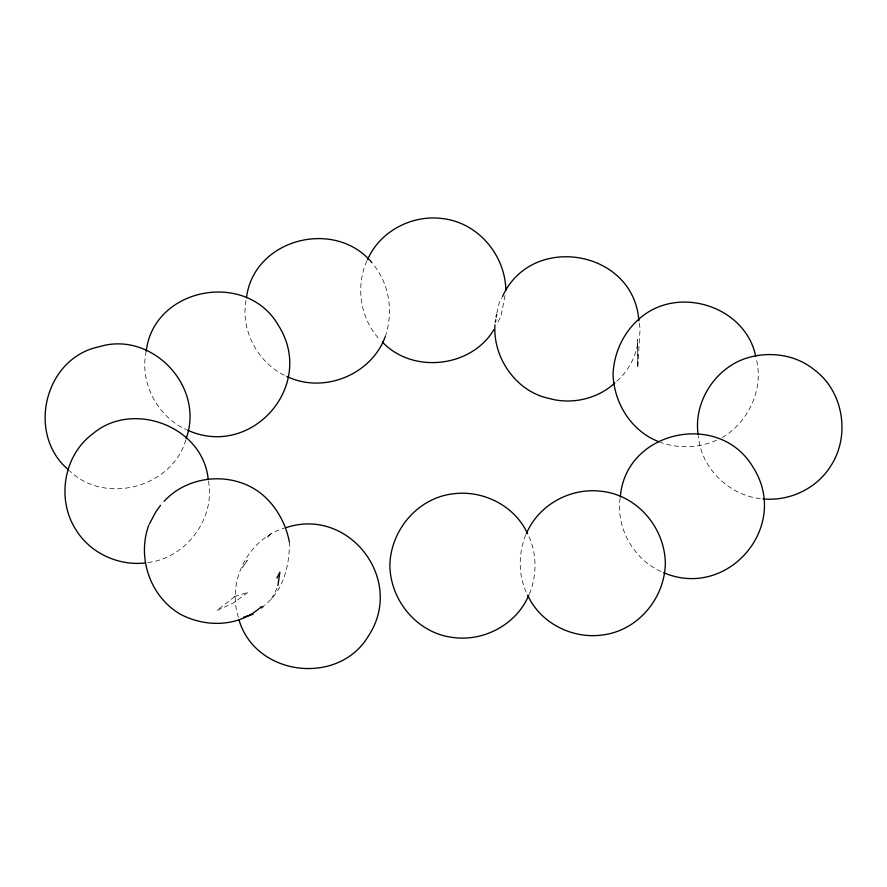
<?xml version="1.0" encoding="UTF-8"?>
<svg xmlns="http://www.w3.org/2000/svg" width="887" height="887" viewBox="0 0 887 887"><rect width="100%" height="100%" fill="white"/><g stroke="black" fill="none" stroke-linecap="round" stroke-linejoin="round"><path stroke-width="0.67" stroke-dasharray="4.43 3.33" d="M637.775 366.575L637.62 339.544L637.775 366.575L640.104 328.656L639.072 322.236M289.384 541.924C289.661 565.219 283.663 590.476 264.404 605.366M146.233 351.141C139.237 382.364 157.398 416.823 186.536 429.718M246.065 300.416C240.41 330.518 258.006 362.938 285.592 375.9M238.403 617.241C226.662 581.573 248.227 538.897 284.35 528.098M505.025 295.548L500.978 316.337L496.498 324.775M620.113 498.172C615.766 528.397 634.272 560.307 662.434 572.148M185.838 439.841C172.089 487.584 105.098 505.257 69.596 470.809M385.291 336.605C393.54 312.058 389.648 283.84 372.74 263.805M496.82 313.255L499.226 302.733L501.776 297.91M637.62 344.056C635.214 358.171 627.63 371.675 616.864 381.122M271.422 599.08L277.731 586.828M366.896 260.878C355.21 286.789 360.377 319.653 380.323 340.187M525.736 534.872C518.241 553.61 518.108 575.674 527.011 593.946M529.472 593.98C536.968 575.242 537.101 553.178 528.197 534.905M271.666 533.242L266.543 537.766L272.176 533.02M234.722 596.585L216.761 610.611L233.093 603.138L248.316 592.117L234.722 596.585L235.365 599.401M722.362 437.557C748.595 421.724 763.995 389.105 756.323 359.035M716.43 440.185C698.745 448.212 678.433 448.755 660.15 442.291M147.852 562.558C186.07 558.089 215.685 518.54 208.39 480.732M760.336 498.694C728.582 494.857 700.985 468.037 698.335 435.827M247.218 560.429L242.528 567.414L247.218 560.429"/><path stroke-width="1.33" d="M277.919 585.487L279.882 572.137M146.233 351.141C153.784 287.366 246.176 270.069 278.019 324.786C316.969 384.747 251.941 459.244 187.722 430.239M246.475 297.844C253.56 238.902 334.931 217.925 371.952 262.707M494.957 324.808C492.762 357.727 516.101 391.588 548.998 398.418C571.494 404.915 597.76 398.973 614.857 382.918M495.378 322.236L495.789 319.675M496.199 317.102L496.62 314.541M620.323 496.886C625.546 430.428 719.035 410.404 752.719 466.684C791.315 526.058 727.761 600.255 663.62 572.669M148.761 525.182C136.864 557.834 150.191 596.53 180.316 614.214C206.05 627.852 239.246 626.987 261.388 606.619M186.137 438.522C205.052 386.444 151.688 330.308 99.011 346.795C44.405 357.982 26.078 434.419 68.587 469.91M276.888 578.08L279.283 573.324M149.404 523.973L155.79 511.91L160.525 505.324M367.528 259.669C379.88 231.252 412.034 214.488 442.402 218.557C477.96 222.537 505.302 255.035 505.856 290.415M385.291 336.605C371.265 374.99 323.389 394.15 286.778 376.421M502.419 296.702C531.269 232.228 634.238 249.735 638.862 320.961M526.368 533.664C538.531 504.648 570.995 487.163 601.885 491.343C637.443 495.323 664.784 527.82 665.339 563.201C664.784 598.592 637.443 631.078 601.885 635.059C572.026 639.028 540.205 622.951 527.654 595.155M528.829 595.188C516.666 624.204 484.213 641.689 453.324 637.509C417.766 633.529 390.413 601.031 389.87 565.651C390.413 530.26 417.766 497.773 453.324 493.793C483.182 489.835 514.992 505.9 527.554 533.697M493.937 329.598C471.407 367.617 412.544 374.181 382.319 341.983M164.106 501.332C183.542 480.011 215.729 473.458 242.528 483.249C267.819 492.252 284.383 516.4 289.384 541.924M261.388 608.061L263.395 606.264M243.714 617.141L253.205 614.214M285.614 527.787C348.669 506.189 405.492 579.666 368.571 635.768C338.856 686.316 255.523 676.393 239.002 619.88M145.246 562.957C118.481 566.017 90.485 553.233 76.193 530.182C56.413 500.091 63.287 455.652 92.525 434.042C132.218 399.76 203.289 426.303 208.179 479.446M763.031 498.904C789.386 501.477 816.672 488.659 830.731 466.03C850.511 435.938 843.637 391.489 814.399 369.89C795.107 353.957 767.322 350.687 744.005 358.991C714.024 369.934 693.534 402.909 698.124 434.541M658.963 441.759C631.522 431.392 614.048 403.308 613.039 374.447C614.081 348.813 627.375 324.686 649.472 311.326C688.866 288.164 746.555 310.55 755.713 356.408"/></g></svg>
